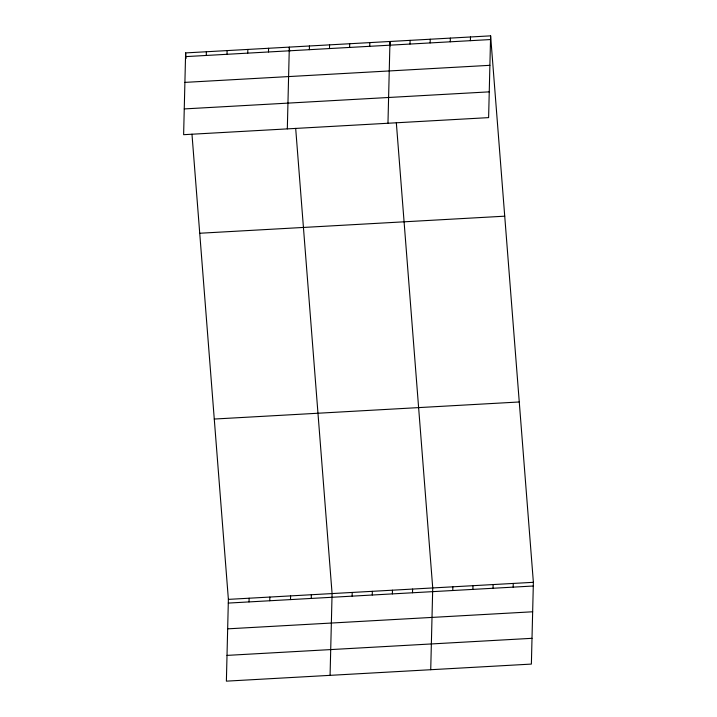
<?xml version="1.0" encoding="UTF-8"?>
<svg xmlns="http://www.w3.org/2000/svg" width="717" height="717" viewBox="0 0 717 717"><rect width="100%" height="100%" fill="white"/><g stroke="black" fill="none" stroke-linecap="round" stroke-linejoin="round"><path stroke-width="1.08" d="M185.622 52.915L183.624 134.688L488.618 117.624L490.616 35.85L185.622 52.915L186.053 58.48M206.272 55.46L206.362 51.758M227.011 54.295L227.101 50.593M191.977 134.178L228.382 599.376L226.384 681.15L531.378 664.085L533.376 582.312L490.616 35.85M247.75 53.139L247.84 49.437M249.032 601.922L249.122 598.22M268.49 51.974L268.579 48.272M269.771 600.756L269.861 597.055M287.32 128.881L289.318 47.116L289.668 51.57M290.51 599.6L290.6 595.899M309.359 49.688L309.448 45.987M311.25 598.435L311.339 594.734M329.488 48.559L329.578 44.857M330.08 675.351L332.079 593.577L295.682 128.379M349.618 47.439L349.708 43.737M352.119 596.15L352.208 592.448M369.748 46.309L369.838 42.608M372.248 595.029L372.338 591.328M387.969 123.252L389.967 41.478L390.317 45.933M392.378 593.9L392.468 590.199M410.007 44.06L410.097 40.358M412.508 592.771L412.598 589.069M430.137 42.93L430.227 39.229M430.729 669.714L432.727 587.949L396.331 122.741M450.267 41.801L450.357 38.1M452.768 590.521L452.857 586.82M470.397 40.681L470.486 36.979M472.897 589.392L472.987 585.69M493.027 588.272L493.117 584.57M513.157 587.142L513.247 583.441M185.533 56.616L490.527 39.552M184.905 82.383L489.899 65.319M184.251 108.921L489.254 91.857M199.729 233.249L504.732 216.184M214.266 419.042L519.269 401.977M228.382 599.376L533.376 582.312M228.293 603.078L533.287 586.013M227.656 628.845L532.659 611.78M227.011 655.392L532.005 638.318"/></g></svg>
